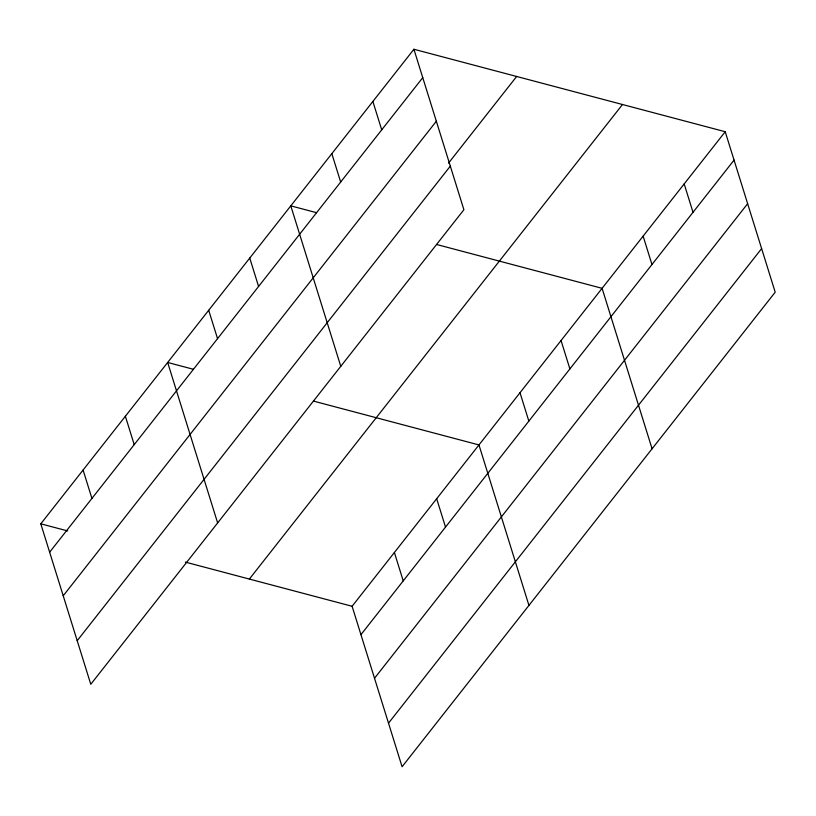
<?xml version="1.0" encoding="UTF-8"?>
<svg xmlns="http://www.w3.org/2000/svg" width="816" height="816" viewBox="0 0 816 816"><rect width="100%" height="100%" fill="white"/><g stroke="black" fill="none" stroke-linecap="round" stroke-linejoin="round"><path stroke-width="1.22" d="M413.916 49.256L463.896 209.722L90.78 684.277L40.8 523.821L413.916 49.256L725.22 131.723L775.2 292.179L402.084 766.744L352.104 606.278L725.22 131.723M49.643 552.197L422.759 77.642M63.22 595.782L436.336 121.227M448.504 163.139L516.65 76.469M77.204 640.693L450.32 166.127M249.37 579.064L622.496 104.509M360.947 634.664L734.063 160.099M374.524 678.249L747.64 203.694M388.508 723.16L761.624 248.594M316.475 212.66L290.792 205.856L340.772 366.323M436.591 244.484L602.096 288.323L652.076 448.79M193.341 369.271L167.657 362.467L217.637 522.923M313.466 401.095L478.961 444.934L528.941 605.39M40.8 523.821L67.708 530.941M185.375 562.112L352.104 606.278M684.175 183.926L693.019 212.303M643.13 236.12L651.974 264.506M561.051 340.527L569.894 368.914M520.006 392.731L528.85 421.107M372.871 101.459L381.715 129.836M331.837 153.663L340.67 182.039M436.672 498.719L445.516 527.095M394.393 552.503L403.226 580.88M249.747 258.06L258.59 286.447M208.702 310.264L217.546 338.65M125.378 416.252L134.212 444.628M83.089 470.036L91.922 498.413"/></g></svg>
